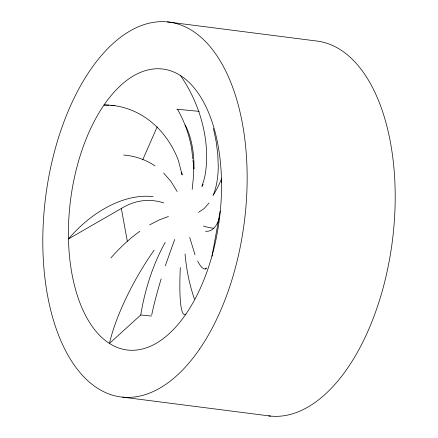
<?xml version="1.0" encoding="UTF-8"?>
<svg xmlns="http://www.w3.org/2000/svg" width="438" height="438" viewBox="0 0 438 438"><rect width="100%" height="100%" fill="white"/><g stroke="black" fill="none" stroke-linecap="round" stroke-linejoin="round"><path stroke-width="0.66" d="M192.167 189.451L193.552 175.912L193.366 162.076M211.987 256.279L220.144 211.275M165.318 265.762L174.68 239.433M142.695 159.854L157.204 126.812M209.052 202.969L204.179 208.532L198.441 212.37M197.735 261.119A100.641 16.907 84.4 0 0 205.4 268.998L206.369 268.056M205.4 268.998L206.38 268.056M165.214 242.417A171.044 108.832 -88.2 0 0 140.746 315.004L109.445 343.452A100.641 29.439 -60.2 0 1 154.094 250.175M163.763 202.914A171.044 89.943 87 0 0 121.342 208.488L68.476 238.934A141.605 75.035 -82.7 0 0 185.953 314.041A141.605 75.035 -82.7 0 0 180.511 75.582A141.605 75.035 -82.7 0 0 68.476 238.934A100.641 65.93 -53.1 0 1 153.136 196.629M149.637 224.869L159.224 219.914L168.406 216.514M108.783 105.24L104.003 104.994A100.641 84.693 -82 0 1 178.381 160.379L182.12 174.965A171.044 70.688 -87.6 0 0 181.775 172.244M110.83 105.339L114.92 105.547M176.897 109.215L199.18 111.367M140.746 315.004L151.548 316.044M167.349 21.9L315.393 40.865A188.964 100.127 -82.7 0 1 392.492 239.991A188.964 100.127 -82.7 0 1 268.664 415.87M122.607 397.135L270.651 416.1M163.659 173.026L171.077 181.6L177.149 191.526M195.025 254.812L189.698 237.358M213.426 128.438L216.148 141.501L217.768 154.143L218.261 166.117A100.641 48.81 68 0 1 212.961 195.797M121.342 208.488L127.321 241.311M192.824 158.906L191.609 148.219A100.641 80.105 77.2 0 0 177.428 109.15M192.972 160.242L193.202 162.246M193.35 163.582L193.957 168.926A71.153 37.701 -82.7 0 0 185.17 124.956M180.511 75.582A100.641 66.97 67.9 0 1 204.59 177.669L201.94 186.511A171.044 70.326 -78.1 0 0 203.133 184.168M221.48 180.106A100.641 30.485 74.2 0 1 221.639 182.192M219.142 218.414A100.641 30.485 74.2 0 1 205.548 231.209M185.953 314.041A100.641 11.716 -83.1 0 1 180.303 267.459M110.885 257.938A100.641 47.605 -53.7 0 1 139.815 231.286M151.718 314.911A100.641 16.305 -70.6 0 1 161.162 278.864M123.746 155.057A100.641 79.508 -61.7 0 1 155.041 165.964M221.529 178.77A71.153 37.701 -82.7 0 1 213.547 194.571M194.45 299.088A171.044 108.471 -76.9 0 1 185.033 253.958M213.881 228.231A171.044 89.215 -72.5 0 1 203.396 226.008M199.657 348.998A188.964 100.127 -82.7 0 0 192.391 30.786A188.964 100.127 -82.7 0 0 42.886 248.768A188.964 100.127 -82.7 0 0 199.657 348.998"/></g></svg>
